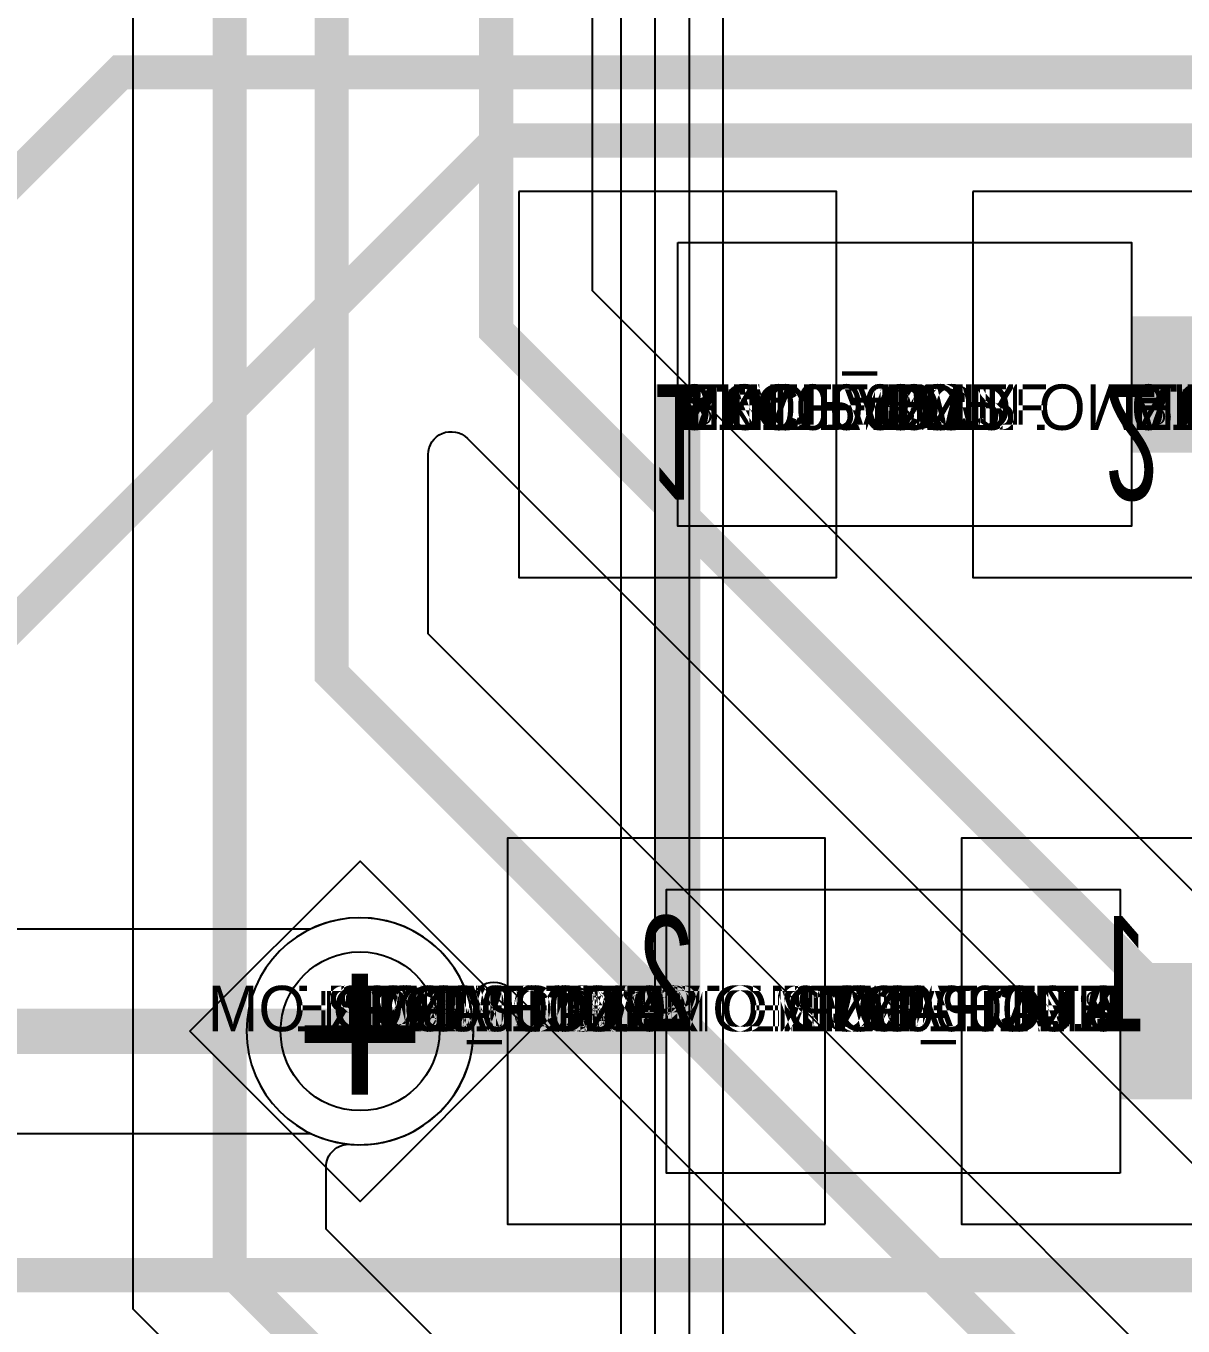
# Model space of a CAD drawing. Extents: x 0 to 323, y 0 to 320.
# Drawn here: x 59.38 to 64.48, y 41.6 to 47.33 of the extents above; entities that cross this region are included whole.
import ezdxf
from ezdxf.enums import TextEntityAlignment as Align

# ---------------------------------------------------------------- set-up
doc = ezdxf.new("R2010")
doc.units = 0
doc.header["$MEASUREMENT"] = 0
doc.layers.get('0').update_dxf_attribs({"linetype": 'CONTINUOUS'})
for name, color, linetype in [('CDN_FIGURES', 7, 'CONTINUOUS'), ('ETCH_BOTTOM', 7, 'CONTINUOUS'), ('ETCH_GND', 3, 'CONTINUOUS'), ('ETCH_INT1', 4, 'CONTINUOUS'), ('ETCH_INT2', 5, 'CONTINUOUS'), ('ETCH_PWR', 6, 'CONTINUOUS'), ('ETCH_TOP', 2, 'CONTINUOUS'), ('MANUFACTURING_NCLEGEND-1-6', 8, 'CONTINUOUS'), ('PACKAGE_GEOMETRY_ASSEMBLY_TOP', 11, 'CONTINUOUS'), ('PACKAGE_GEOMETRY_PIN_NUMBER', 9, 'CONTINUOUS')]:
    doc.layers.add(name, color=color, linetype=linetype)

# ---------------------------------------------------------------- blocks, each defined once
blk = doc.blocks.new('PAD_INFO')
for tag in ['SHAPE_TYPE', 'PAD_HEIGHT', 'PAD_LAYER', 'PAD_TYPE', 'PAD_WIDTH']:
    blk.add_attdef(tag, (0, 0), '', height=0.2)
at = {"flags": 2}
blk.add_attdef('CDN_TYPE', (0, 0), '', height=0.2, dxfattribs=at)
blk = doc.blocks.new('DRILL_INFO')
at = {"flags": 2}
blk.add_attdef('CDN_TYPE', (0, 0), '', height=0.2, dxfattribs=at)
for tag in ['FSHAPE', 'FCHAR', 'DRILL_HEIGHT', 'DIAMETER', 'PLATED', 'DRILL_WIDTH']:
    blk.add_attdef(tag, (0, 0), '', height=0.2)
blk = doc.blocks.new('VIA0700X0300')
at = {"layer": 'ETCH_BOTTOM'}
blk.add_circle((0, 0), 0.35, dxfattribs=at)
at = {"layer": 'ETCH_GND'}
blk.add_circle((0, 0), 0.35, dxfattribs=at)
at = {"layer": 'ETCH_INT1'}
blk.add_circle((0, 0), 0.35, dxfattribs=at)
at = {"layer": 'ETCH_INT2'}
blk.add_circle((0, 0), 0.35, dxfattribs=at)
at = {"layer": 'ETCH_PWR'}
blk.add_circle((0, 0), 0.35, dxfattribs=at)
at = {"layer": 'ETCH_TOP'}
blk.add_circle((0, 0), 0.35, dxfattribs=at)
ref = blk.add_blockref('PAD_INFO', (0, 0))
ref.add_attrib('PAD_LAYER', 'ETCH_TOP', (0, 0), dxfattribs={"height": 0.2})
ref.add_attrib('SHAPE_TYPE', 'NULL', (0, 0), dxfattribs={"height": 0.2})
ref.add_attrib('PAD_TYPE', 'ANTIPAD', (0, 0), dxfattribs={"height": 0.2})
ref.add_attrib('PAD_WIDTH', '0.000000', (0, 0), dxfattribs={"height": 0.2})
ref.add_attrib('PAD_HEIGHT', '0.000000', (0, 0), dxfattribs={"height": 0.2})
ref = blk.add_blockref('PAD_INFO', (0, 0))
ref.add_attrib('PAD_LAYER', 'ETCH_GND', (0, 0), dxfattribs={"height": 0.2})
ref.add_attrib('SHAPE_TYPE', 'NULL', (0, 0), dxfattribs={"height": 0.2})
ref.add_attrib('PAD_TYPE', 'ANTIPAD', (0, 0), dxfattribs={"height": 0.2})
ref.add_attrib('PAD_WIDTH', '0.000000', (0, 0), dxfattribs={"height": 0.2})
ref.add_attrib('PAD_HEIGHT', '0.000000', (0, 0), dxfattribs={"height": 0.2})
ref = blk.add_blockref('PAD_INFO', (0, 0))
ref.add_attrib('PAD_LAYER', 'ETCH_INT1', (0, 0), dxfattribs={"height": 0.2})
ref.add_attrib('SHAPE_TYPE', 'NULL', (0, 0), dxfattribs={"height": 0.2})
ref.add_attrib('PAD_TYPE', 'ANTIPAD', (0, 0), dxfattribs={"height": 0.2})
ref.add_attrib('PAD_WIDTH', '0.000000', (0, 0), dxfattribs={"height": 0.2})
ref.add_attrib('PAD_HEIGHT', '0.000000', (0, 0), dxfattribs={"height": 0.2})
ref = blk.add_blockref('PAD_INFO', (0, 0))
ref.add_attrib('PAD_LAYER', 'ETCH_INT2', (0, 0), dxfattribs={"height": 0.2})
ref.add_attrib('SHAPE_TYPE', 'NULL', (0, 0), dxfattribs={"height": 0.2})
ref.add_attrib('PAD_TYPE', 'ANTIPAD', (0, 0), dxfattribs={"height": 0.2})
ref.add_attrib('PAD_WIDTH', '0.000000', (0, 0), dxfattribs={"height": 0.2})
ref.add_attrib('PAD_HEIGHT', '0.000000', (0, 0), dxfattribs={"height": 0.2})
ref = blk.add_blockref('PAD_INFO', (0, 0))
ref.add_attrib('PAD_LAYER', 'ETCH_PWR', (0, 0), dxfattribs={"height": 0.2})
ref.add_attrib('SHAPE_TYPE', 'NULL', (0, 0), dxfattribs={"height": 0.2})
ref.add_attrib('PAD_TYPE', 'ANTIPAD', (0, 0), dxfattribs={"height": 0.2})
ref.add_attrib('PAD_WIDTH', '0.000000', (0, 0), dxfattribs={"height": 0.2})
ref.add_attrib('PAD_HEIGHT', '0.000000', (0, 0), dxfattribs={"height": 0.2})
ref = blk.add_blockref('PAD_INFO', (0, 0))
ref.add_attrib('PAD_LAYER', 'ETCH_BOTTOM', (0, 0), dxfattribs={"height": 0.2})
ref.add_attrib('SHAPE_TYPE', 'NULL', (0, 0), dxfattribs={"height": 0.2})
ref.add_attrib('PAD_TYPE', 'ANTIPAD', (0, 0), dxfattribs={"height": 0.2})
ref.add_attrib('PAD_WIDTH', '0.000000', (0, 0), dxfattribs={"height": 0.2})
ref.add_attrib('PAD_HEIGHT', '0.000000', (0, 0), dxfattribs={"height": 0.2})
ref = blk.add_blockref('PAD_INFO', (0, 0))
ref.add_attrib('PAD_LAYER', 'ETCH_TOP', (0, 0), dxfattribs={"height": 0.2})
ref.add_attrib('SHAPE_TYPE', 'NULL', (0, 0), dxfattribs={"height": 0.2})
ref.add_attrib('PAD_TYPE', 'THERMAL', (0, 0), dxfattribs={"height": 0.2})
ref.add_attrib('PAD_WIDTH', '0.000000', (0, 0), dxfattribs={"height": 0.2})
ref.add_attrib('PAD_HEIGHT', '0.000000', (0, 0), dxfattribs={"height": 0.2})
ref = blk.add_blockref('PAD_INFO', (0, 0))
ref.add_attrib('PAD_LAYER', 'ETCH_GND', (0, 0), dxfattribs={"height": 0.2})
ref.add_attrib('SHAPE_TYPE', 'NULL', (0, 0), dxfattribs={"height": 0.2})
ref.add_attrib('PAD_TYPE', 'THERMAL', (0, 0), dxfattribs={"height": 0.2})
ref.add_attrib('PAD_WIDTH', '0.000000', (0, 0), dxfattribs={"height": 0.2})
ref.add_attrib('PAD_HEIGHT', '0.000000', (0, 0), dxfattribs={"height": 0.2})
ref = blk.add_blockref('PAD_INFO', (0, 0))
ref.add_attrib('PAD_LAYER', 'ETCH_INT1', (0, 0), dxfattribs={"height": 0.2})
ref.add_attrib('SHAPE_TYPE', 'NULL', (0, 0), dxfattribs={"height": 0.2})
ref.add_attrib('PAD_TYPE', 'THERMAL', (0, 0), dxfattribs={"height": 0.2})
ref.add_attrib('PAD_WIDTH', '0.000000', (0, 0), dxfattribs={"height": 0.2})
ref.add_attrib('PAD_HEIGHT', '0.000000', (0, 0), dxfattribs={"height": 0.2})
ref = blk.add_blockref('PAD_INFO', (0, 0))
ref.add_attrib('PAD_LAYER', 'ETCH_INT2', (0, 0), dxfattribs={"height": 0.2})
ref.add_attrib('SHAPE_TYPE', 'NULL', (0, 0), dxfattribs={"height": 0.2})
ref.add_attrib('PAD_TYPE', 'THERMAL', (0, 0), dxfattribs={"height": 0.2})
ref.add_attrib('PAD_WIDTH', '0.000000', (0, 0), dxfattribs={"height": 0.2})
ref.add_attrib('PAD_HEIGHT', '0.000000', (0, 0), dxfattribs={"height": 0.2})
ref = blk.add_blockref('PAD_INFO', (0, 0))
ref.add_attrib('PAD_LAYER', 'ETCH_PWR', (0, 0), dxfattribs={"height": 0.2})
ref.add_attrib('SHAPE_TYPE', 'NULL', (0, 0), dxfattribs={"height": 0.2})
ref.add_attrib('PAD_TYPE', 'THERMAL', (0, 0), dxfattribs={"height": 0.2})
ref.add_attrib('PAD_WIDTH', '0.000000', (0, 0), dxfattribs={"height": 0.2})
ref.add_attrib('PAD_HEIGHT', '0.000000', (0, 0), dxfattribs={"height": 0.2})
ref = blk.add_blockref('PAD_INFO', (0, 0))
ref.add_attrib('PAD_LAYER', 'ETCH_BOTTOM', (0, 0), dxfattribs={"height": 0.2})
ref.add_attrib('SHAPE_TYPE', 'NULL', (0, 0), dxfattribs={"height": 0.2})
ref.add_attrib('PAD_TYPE', 'THERMAL', (0, 0), dxfattribs={"height": 0.2})
ref.add_attrib('PAD_WIDTH', '0.000000', (0, 0), dxfattribs={"height": 0.2})
ref.add_attrib('PAD_HEIGHT', '0.000000', (0, 0), dxfattribs={"height": 0.2})
ref = blk.add_blockref('PAD_INFO', (0, 0))
ref.add_attrib('PAD_LAYER', 'ETCH_TOP', (0, 0), dxfattribs={"height": 0.2})
ref.add_attrib('SHAPE_TYPE', 'CIRCLE', (0, 0), dxfattribs={"height": 0.2})
ref.add_attrib('PAD_TYPE', 'REGULAR', (0, 0), dxfattribs={"height": 0.2})
ref.add_attrib('PAD_WIDTH', '0.700000', (0, 0), dxfattribs={"height": 0.2})
ref.add_attrib('PAD_HEIGHT', '0.700000', (0, 0), dxfattribs={"height": 0.2})
ref = blk.add_blockref('PAD_INFO', (0, 0))
ref.add_attrib('PAD_LAYER', 'ETCH_GND', (0, 0), dxfattribs={"height": 0.2})
ref.add_attrib('SHAPE_TYPE', 'CIRCLE', (0, 0), dxfattribs={"height": 0.2})
ref.add_attrib('PAD_TYPE', 'REGULAR', (0, 0), dxfattribs={"height": 0.2})
ref.add_attrib('PAD_WIDTH', '0.700000', (0, 0), dxfattribs={"height": 0.2})
ref.add_attrib('PAD_HEIGHT', '0.700000', (0, 0), dxfattribs={"height": 0.2})
ref = blk.add_blockref('PAD_INFO', (0, 0))
ref.add_attrib('PAD_LAYER', 'ETCH_INT1', (0, 0), dxfattribs={"height": 0.2})
ref.add_attrib('SHAPE_TYPE', 'CIRCLE', (0, 0), dxfattribs={"height": 0.2})
ref.add_attrib('PAD_TYPE', 'REGULAR', (0, 0), dxfattribs={"height": 0.2})
ref.add_attrib('PAD_WIDTH', '0.700000', (0, 0), dxfattribs={"height": 0.2})
ref.add_attrib('PAD_HEIGHT', '0.700000', (0, 0), dxfattribs={"height": 0.2})
ref = blk.add_blockref('PAD_INFO', (0, 0))
ref.add_attrib('PAD_LAYER', 'ETCH_INT2', (0, 0), dxfattribs={"height": 0.2})
ref.add_attrib('SHAPE_TYPE', 'CIRCLE', (0, 0), dxfattribs={"height": 0.2})
ref.add_attrib('PAD_TYPE', 'REGULAR', (0, 0), dxfattribs={"height": 0.2})
ref.add_attrib('PAD_WIDTH', '0.700000', (0, 0), dxfattribs={"height": 0.2})
ref.add_attrib('PAD_HEIGHT', '0.700000', (0, 0), dxfattribs={"height": 0.2})
ref = blk.add_blockref('PAD_INFO', (0, 0))
ref.add_attrib('PAD_LAYER', 'ETCH_PWR', (0, 0), dxfattribs={"height": 0.2})
ref.add_attrib('SHAPE_TYPE', 'CIRCLE', (0, 0), dxfattribs={"height": 0.2})
ref.add_attrib('PAD_TYPE', 'REGULAR', (0, 0), dxfattribs={"height": 0.2})
ref.add_attrib('PAD_WIDTH', '0.700000', (0, 0), dxfattribs={"height": 0.2})
ref.add_attrib('PAD_HEIGHT', '0.700000', (0, 0), dxfattribs={"height": 0.2})
ref = blk.add_blockref('PAD_INFO', (0, 0))
ref.add_attrib('PAD_LAYER', 'ETCH_BOTTOM', (0, 0), dxfattribs={"height": 0.2})
ref.add_attrib('SHAPE_TYPE', 'CIRCLE', (0, 0), dxfattribs={"height": 0.2})
ref.add_attrib('PAD_TYPE', 'REGULAR', (0, 0), dxfattribs={"height": 0.2})
ref.add_attrib('PAD_WIDTH', '0.700000', (0, 0), dxfattribs={"height": 0.2})
ref.add_attrib('PAD_HEIGHT', '0.700000', (0, 0), dxfattribs={"height": 0.2})
ref = blk.add_blockref('DRILL_INFO', (0, 0))
ref.add_attrib('DIAMETER', '0.300000', (0, 0), dxfattribs={"height": 0.2})
ref.add_attrib('PLATED', 'PLATED', (0, 0), dxfattribs={"height": 0.2})
ref.add_attrib('FSHAPE', 'DIAMOND', (0, 0), dxfattribs={"height": 0.2})
ref.add_attrib('FCHAR', '+', (0, 0), dxfattribs={"height": 0.2})
ref.add_attrib('DRILL_WIDTH', '1.500000', (0, 0), dxfattribs={"height": 0.2})
ref.add_attrib('DRILL_HEIGHT', '1.500000', (0, 0), dxfattribs={"height": 0.2})
for tag in ['CDN_TYPE', 'PIN']:
    blk.add_attdef(tag, (0, 0), '', height=0.2)
at = {"flags": 2}
for tag in ['PSTKNAME', 'BBV']:
    blk.add_attdef(tag, (0, 0), '', height=0.2, dxfattribs=at)
blk = doc.blocks.new('FIGURE_DIAMOND')
at = {"layer": 'CDN_FIGURES'}
blk.add_lwpolyline([(-0.5, 0), (0, 0.5), (0.5, 0), (0, -0.5)], close=True, dxfattribs=at)
blk = doc.blocks.new('RC1400X1700TS')
at = {"layer": 'ETCH_TOP'}
blk.add_lwpolyline([(-0.7, -0.85), (-0.7, 0.85), (0.7, 0.85), (0.7, -0.85)], close=True, dxfattribs=at)
ref = blk.add_blockref('PAD_INFO', (0, 0))
ref.add_attrib('PAD_LAYER', 'ETCH_TOP', (0, 0), dxfattribs={"height": 0.2})
ref.add_attrib('SHAPE_TYPE', 'NULL', (0, 0), dxfattribs={"height": 0.2})
ref.add_attrib('PAD_TYPE', 'ANTIPAD', (0, 0), dxfattribs={"height": 0.2})
ref.add_attrib('PAD_WIDTH', '0.000000', (0, 0), dxfattribs={"height": 0.2})
ref.add_attrib('PAD_HEIGHT', '0.000000', (0, 0), dxfattribs={"height": 0.2})
ref = blk.add_blockref('PAD_INFO', (0, 0))
ref.add_attrib('PAD_LAYER', 'ETCH_GND', (0, 0), dxfattribs={"height": 0.2})
ref.add_attrib('SHAPE_TYPE', 'NULL', (0, 0), dxfattribs={"height": 0.2})
ref.add_attrib('PAD_TYPE', 'ANTIPAD', (0, 0), dxfattribs={"height": 0.2})
ref.add_attrib('PAD_WIDTH', '0.000000', (0, 0), dxfattribs={"height": 0.2})
ref.add_attrib('PAD_HEIGHT', '0.000000', (0, 0), dxfattribs={"height": 0.2})
ref = blk.add_blockref('PAD_INFO', (0, 0))
ref.add_attrib('PAD_LAYER', 'ETCH_INT1', (0, 0), dxfattribs={"height": 0.2})
ref.add_attrib('SHAPE_TYPE', 'NULL', (0, 0), dxfattribs={"height": 0.2})
ref.add_attrib('PAD_TYPE', 'ANTIPAD', (0, 0), dxfattribs={"height": 0.2})
ref.add_attrib('PAD_WIDTH', '0.000000', (0, 0), dxfattribs={"height": 0.2})
ref.add_attrib('PAD_HEIGHT', '0.000000', (0, 0), dxfattribs={"height": 0.2})
ref = blk.add_blockref('PAD_INFO', (0, 0))
ref.add_attrib('PAD_LAYER', 'ETCH_INT2', (0, 0), dxfattribs={"height": 0.2})
ref.add_attrib('SHAPE_TYPE', 'NULL', (0, 0), dxfattribs={"height": 0.2})
ref.add_attrib('PAD_TYPE', 'ANTIPAD', (0, 0), dxfattribs={"height": 0.2})
ref.add_attrib('PAD_WIDTH', '0.000000', (0, 0), dxfattribs={"height": 0.2})
ref.add_attrib('PAD_HEIGHT', '0.000000', (0, 0), dxfattribs={"height": 0.2})
ref = blk.add_blockref('PAD_INFO', (0, 0))
ref.add_attrib('PAD_LAYER', 'ETCH_PWR', (0, 0), dxfattribs={"height": 0.2})
ref.add_attrib('SHAPE_TYPE', 'NULL', (0, 0), dxfattribs={"height": 0.2})
ref.add_attrib('PAD_TYPE', 'ANTIPAD', (0, 0), dxfattribs={"height": 0.2})
ref.add_attrib('PAD_WIDTH', '0.000000', (0, 0), dxfattribs={"height": 0.2})
ref.add_attrib('PAD_HEIGHT', '0.000000', (0, 0), dxfattribs={"height": 0.2})
ref = blk.add_blockref('PAD_INFO', (0, 0))
ref.add_attrib('PAD_LAYER', 'ETCH_BOTTOM', (0, 0), dxfattribs={"height": 0.2})
ref.add_attrib('SHAPE_TYPE', 'NULL', (0, 0), dxfattribs={"height": 0.2})
ref.add_attrib('PAD_TYPE', 'ANTIPAD', (0, 0), dxfattribs={"height": 0.2})
ref.add_attrib('PAD_WIDTH', '0.000000', (0, 0), dxfattribs={"height": 0.2})
ref.add_attrib('PAD_HEIGHT', '0.000000', (0, 0), dxfattribs={"height": 0.2})
ref = blk.add_blockref('PAD_INFO', (0, 0))
ref.add_attrib('PAD_LAYER', 'ETCH_TOP', (0, 0), dxfattribs={"height": 0.2})
ref.add_attrib('SHAPE_TYPE', 'NULL', (0, 0), dxfattribs={"height": 0.2})
ref.add_attrib('PAD_TYPE', 'THERMAL', (0, 0), dxfattribs={"height": 0.2})
ref.add_attrib('PAD_WIDTH', '0.000000', (0, 0), dxfattribs={"height": 0.2})
ref.add_attrib('PAD_HEIGHT', '0.000000', (0, 0), dxfattribs={"height": 0.2})
ref = blk.add_blockref('PAD_INFO', (0, 0))
ref.add_attrib('PAD_LAYER', 'ETCH_GND', (0, 0), dxfattribs={"height": 0.2})
ref.add_attrib('SHAPE_TYPE', 'NULL', (0, 0), dxfattribs={"height": 0.2})
ref.add_attrib('PAD_TYPE', 'THERMAL', (0, 0), dxfattribs={"height": 0.2})
ref.add_attrib('PAD_WIDTH', '0.000000', (0, 0), dxfattribs={"height": 0.2})
ref.add_attrib('PAD_HEIGHT', '0.000000', (0, 0), dxfattribs={"height": 0.2})
ref = blk.add_blockref('PAD_INFO', (0, 0))
ref.add_attrib('PAD_LAYER', 'ETCH_INT1', (0, 0), dxfattribs={"height": 0.2})
ref.add_attrib('SHAPE_TYPE', 'NULL', (0, 0), dxfattribs={"height": 0.2})
ref.add_attrib('PAD_TYPE', 'THERMAL', (0, 0), dxfattribs={"height": 0.2})
ref.add_attrib('PAD_WIDTH', '0.000000', (0, 0), dxfattribs={"height": 0.2})
ref.add_attrib('PAD_HEIGHT', '0.000000', (0, 0), dxfattribs={"height": 0.2})
ref = blk.add_blockref('PAD_INFO', (0, 0))
ref.add_attrib('PAD_LAYER', 'ETCH_INT2', (0, 0), dxfattribs={"height": 0.2})
ref.add_attrib('SHAPE_TYPE', 'NULL', (0, 0), dxfattribs={"height": 0.2})
ref.add_attrib('PAD_TYPE', 'THERMAL', (0, 0), dxfattribs={"height": 0.2})
ref.add_attrib('PAD_WIDTH', '0.000000', (0, 0), dxfattribs={"height": 0.2})
ref.add_attrib('PAD_HEIGHT', '0.000000', (0, 0), dxfattribs={"height": 0.2})
ref = blk.add_blockref('PAD_INFO', (0, 0))
ref.add_attrib('PAD_LAYER', 'ETCH_PWR', (0, 0), dxfattribs={"height": 0.2})
ref.add_attrib('SHAPE_TYPE', 'NULL', (0, 0), dxfattribs={"height": 0.2})
ref.add_attrib('PAD_TYPE', 'THERMAL', (0, 0), dxfattribs={"height": 0.2})
ref.add_attrib('PAD_WIDTH', '0.000000', (0, 0), dxfattribs={"height": 0.2})
ref.add_attrib('PAD_HEIGHT', '0.000000', (0, 0), dxfattribs={"height": 0.2})
ref = blk.add_blockref('PAD_INFO', (0, 0))
ref.add_attrib('PAD_LAYER', 'ETCH_BOTTOM', (0, 0), dxfattribs={"height": 0.2})
ref.add_attrib('SHAPE_TYPE', 'NULL', (0, 0), dxfattribs={"height": 0.2})
ref.add_attrib('PAD_TYPE', 'THERMAL', (0, 0), dxfattribs={"height": 0.2})
ref.add_attrib('PAD_WIDTH', '0.000000', (0, 0), dxfattribs={"height": 0.2})
ref.add_attrib('PAD_HEIGHT', '0.000000', (0, 0), dxfattribs={"height": 0.2})
ref = blk.add_blockref('PAD_INFO', (0, 0))
ref.add_attrib('PAD_LAYER', 'ETCH_GND', (0, 0), dxfattribs={"height": 0.2})
ref.add_attrib('SHAPE_TYPE', 'NULL', (0, 0), dxfattribs={"height": 0.2})
ref.add_attrib('PAD_TYPE', 'REGULAR', (0, 0), dxfattribs={"height": 0.2})
ref.add_attrib('PAD_WIDTH', '0.000000', (0, 0), dxfattribs={"height": 0.2})
ref.add_attrib('PAD_HEIGHT', '0.000000', (0, 0), dxfattribs={"height": 0.2})
ref = blk.add_blockref('PAD_INFO', (0, 0))
ref.add_attrib('PAD_LAYER', 'ETCH_INT1', (0, 0), dxfattribs={"height": 0.2})
ref.add_attrib('SHAPE_TYPE', 'NULL', (0, 0), dxfattribs={"height": 0.2})
ref.add_attrib('PAD_TYPE', 'REGULAR', (0, 0), dxfattribs={"height": 0.2})
ref.add_attrib('PAD_WIDTH', '0.000000', (0, 0), dxfattribs={"height": 0.2})
ref.add_attrib('PAD_HEIGHT', '0.000000', (0, 0), dxfattribs={"height": 0.2})
ref = blk.add_blockref('PAD_INFO', (0, 0))
ref.add_attrib('PAD_LAYER', 'ETCH_INT2', (0, 0), dxfattribs={"height": 0.2})
ref.add_attrib('SHAPE_TYPE', 'NULL', (0, 0), dxfattribs={"height": 0.2})
ref.add_attrib('PAD_TYPE', 'REGULAR', (0, 0), dxfattribs={"height": 0.2})
ref.add_attrib('PAD_WIDTH', '0.000000', (0, 0), dxfattribs={"height": 0.2})
ref.add_attrib('PAD_HEIGHT', '0.000000', (0, 0), dxfattribs={"height": 0.2})
ref = blk.add_blockref('PAD_INFO', (0, 0))
ref.add_attrib('PAD_LAYER', 'ETCH_PWR', (0, 0), dxfattribs={"height": 0.2})
ref.add_attrib('SHAPE_TYPE', 'NULL', (0, 0), dxfattribs={"height": 0.2})
ref.add_attrib('PAD_TYPE', 'REGULAR', (0, 0), dxfattribs={"height": 0.2})
ref.add_attrib('PAD_WIDTH', '0.000000', (0, 0), dxfattribs={"height": 0.2})
ref.add_attrib('PAD_HEIGHT', '0.000000', (0, 0), dxfattribs={"height": 0.2})
ref = blk.add_blockref('PAD_INFO', (0, 0))
ref.add_attrib('PAD_LAYER', 'ETCH_BOTTOM', (0, 0), dxfattribs={"height": 0.2})
ref.add_attrib('SHAPE_TYPE', 'NULL', (0, 0), dxfattribs={"height": 0.2})
ref.add_attrib('PAD_TYPE', 'REGULAR', (0, 0), dxfattribs={"height": 0.2})
ref.add_attrib('PAD_WIDTH', '0.000000', (0, 0), dxfattribs={"height": 0.2})
ref.add_attrib('PAD_HEIGHT', '0.000000', (0, 0), dxfattribs={"height": 0.2})
ref = blk.add_blockref('DRILL_INFO', (0, 0))
ref.add_attrib('DIAMETER', '0.000000', (0, 0), dxfattribs={"height": 0.2})
ref.add_attrib('PLATED', 'PLATED', (0, 0), dxfattribs={"height": 0.2})
ref.add_attrib('FSHAPE', 'NULL', (0, 0), dxfattribs={"height": 0.2})
ref.add_attrib('DRILL_WIDTH', '0.000000', (0, 0), dxfattribs={"height": 0.2})
ref.add_attrib('DRILL_HEIGHT', '0.000000', (0, 0), dxfattribs={"height": 0.2})
ref = blk.add_blockref('PAD_INFO', (0, 0))
ref.add_attrib('PAD_LAYER', 'ETCH_TOP', (0, 0), dxfattribs={"height": 0.2})
ref.add_attrib('SHAPE_TYPE', 'RECTANGLE', (0, 0), dxfattribs={"height": 0.2})
ref.add_attrib('PAD_TYPE', 'REGULAR', (0, 0), dxfattribs={"height": 0.2})
ref.add_attrib('PAD_WIDTH', '1.400000', (0, 0), dxfattribs={"height": 0.2})
ref.add_attrib('PAD_HEIGHT', '1.700000', (0, 0), dxfattribs={"height": 0.2})
for tag in ['CDN_TYPE', 'PIN']:
    blk.add_attdef(tag, (0, 0), '', height=0.2)
at = {"flags": 2}
for tag in ['PSTKNAME', 'BBV']:
    blk.add_attdef(tag, (0, 0), '', height=0.2, dxfattribs=at)
blk = doc.blocks.new('F91')
at = {"layer": 'PACKAGE_GEOMETRY_ASSEMBLY_TOP'}
blk.add_lwpolyline([(0, -0.625), (2, -0.625), (2, 0.625), (0, 0.625)], close=True, dxfattribs=at)
at = {"layer": 'ETCH_TOP'}
ref = blk.add_blockref('RC1400X1700TS', (0, 0), dxfattribs=at)
ref.add_attrib('CDN_TYPE', 'PIN', (0, 0), dxfattribs={"height": 0.2})
ref.add_attrib('PIN', '1', (0, 0), dxfattribs={"height": 0.2})
ref = blk.add_blockref('RC1400X1700TS', (2, 0), dxfattribs=at)
ref.add_attrib('CDN_TYPE', 'PIN', (0, 0), dxfattribs={"height": 0.2})
ref.add_attrib('PIN', '2', (0, 0), dxfattribs={"height": 0.2})
at = {"flags": 2}
for tag in ['SYMBOL_TYPE', 'CDN_TYPE', 'REFDES']:
    blk.add_attdef(tag, (0, 0), '', height=0.2, dxfattribs=at)

msp = doc.modelspace()

# ---------------------------------------------------------------- linework, layer by layer
at = {"layer": 'ETCH_BOTTOM'}
for points in [[(34.405, 61.405, 0.15, 0.15, 0), (34.405, 59.4768, 0.15, 0.15, 0), (52.0568, 41.825, 0.15, 0.15, 0), (77.1617, 41.825, 0.15, 0.15, 0), (78.4617, 43.125, 0.15, 0.15, 0), (78.725, 43.125, 0.15, 0.15, 0), (80.1, 44.5, 0.15, 0.15, 0)], [(36.945, 61.405, 0.15, 0.15, 0), (36.945, 61.1418, 0.15, 0.15, 0), (52.3118, 45.775, 0.15, 0.15, 0), (58.4432, 45.775, 0.15, 0.15, 0), (59.7932, 47.125, 0.15, 0.15, 0), (70.9203, 47.125, 0.15, 0.15, 0), (71.2703, 46.775, 0.15, 0.15, 0), (76, 46.775, 0.15, 0.15, 0), (77, 45.775, 0.15, 0.15, 0), (79.6617, 45.775, 0.15, 0.15, 0), (80.0617, 45.375, 0.15, 0.15, 0), (80.5383, 45.375, 0.15, 0.15, 0), (80.6133, 45.45, 0.15, 0.15, 0), (82.05, 45.45, 0.15, 0.15, 0)], [(79.1, 44.95, 0.15, 0.15, 0), (78.725, 45.325, 0.15, 0.15, 0), (76.1, 45.325, 0.15, 0.15, 0), (74.95, 46.475, 0.15, 0.15, 0), (71.146, 46.475, 0.15, 0.15, 0), (70.796, 46.825, 0.15, 0.15, 0), (61.4568, 46.825, 0.15, 0.15, 0), (58.6568, 44.025, 0.15, 0.15, 0), (56.7568, 44.025, 0.15, 0.15, 0), (56.5818, 44.2, 0.15, 0.15, 0), (51.4318, 44.2, 0.15, 0.15, 0), (35.675, 59.9568, 0.15, 0.15, 0), (35.675, 60.675, 0.15, 0.15, 0)], [(64.25, 45.75, 0.6, 0.6, 0), (65.6, 45.75, 0.6, 0.6, 0)], [(62.25, 45.75, 0.2, 0.2, 0), (62.25, 42.95, 0.2, 0.2, 0), (62.2, 42.9, 0.2, 0.2, 0)], [(64.2, 42.9, 0.6, 0.6, 0), (65.35, 42.9, 0.6, 0.6, 0)], [(62.2, 42.9, 0.2, 0.2, 0), (60.85, 42.9, 0.2, 0.2, 0)]]:
    msp.add_lwpolyline(points, format="xyseb", dxfattribs=at)
at = {"layer": 'ETCH_GND'}
msp.add_lwpolyline([(61.3501, 42.9, 1), (60.3499, 42.9, 1)], format="xyb", close=True, dxfattribs=at)
at = {"layer": 'ETCH_INT1'}
for points in [[(78.2815, 47.9), (70.75, 47.9), (65.95, 43.1), (65.95, 42.8899), (65.8522, 42.8899), (65.8487, 42.9369, 5.937121), (65.7645, 42.6203, -0.739728), (65.95, 42.5635), (65.95, 35.7), (62.45, 35.7), (62.45, 54.3635, -0.739728), (62.6355, 54.4203, 3.269726), (62.6355, 54.9797, -0.739728), (62.45, 55.0365), (62.45, 55.1), (59.6, 57.95), (58.35, 57.95), (58.35, 60.6), (57.25, 61.7), (55.85, 61.7), (55.6, 61.45), (55.6, 57.95), (52.85, 57.95), (52.85, 64.9406)], [(62, 54.6), (62, 39.4316, -0.529074), (61.8614, 39.3373, 1.46903), (61.8614, 38.4067, -0.529074), (62, 38.3124), (62, 35.4), (66.85, 35.4), (66.85, 38.4208, -0.532478), (66.9896, 38.5147, 1.486168), (66.9896, 39.4413, -0.532478), (66.85, 39.5352), (66.85, 42.5), (71.9, 47.55)]]:
    msp.add_lwpolyline(points, format="xyb", dxfattribs=at)
msp.add_lwpolyline([(62.1501, 35.5501), (62.1501, 54.6622), (59.2122, 57.6001), (58.4001, 57.6001), (58.4001, 57.7999), (59.5378, 57.7999), (62.2999, 55.0378), (62.2999, 35.5501)], close=True, dxfattribs=at)
msp.add_lwpolyline([(61.3501, 42.9, 1), (60.3499, 42.9, 1)], format="xyb", close=True, dxfattribs=at)
at = {"layer": 'ETCH_INT2'}
for points, format in [([(63.15, 70.5, 0.15, 0.15, 0), (62.2868, 70.5, 0.15, 0.15, 0), (60.103, 68.3162, 0.15, 0.15, 0), (60.103, 55.3103, 0.15, 0.15, 0), (60.425, 54.9883, 0.15, 0.15, 0), (60.425, 53.1117, 0.15, 0.15, 0), (60.275, 52.9617, 0.15, 0.15, 0), (60.275, 41.8519, 0.15, 0.15, 0), (92.691, 9.4358, 0.15, 0.15, 0), (93.0278, 9.099, 0.15, 0.15, 0), (93.8377, 9.099, 0.15, 0.15, 0), (98.7868, 4.15, 0.15, 0.15, 0), (107.45, 4.15, 0.15, 0.15, 0)], "xyseb"), ([(106.35, 5.05, 0.15, 0.15, 0), (99.6019, 5.05, 0.15, 0.15, 0), (98.0808, 6.571, 0.15, 0.15, 0), (97.0467, 7.6051, 0.15, 0.15, 0), (89.075, 15.5769, 0.15, 0.15, 0), (89.075, 16.125, 0.15, 0.15, 0), (60.725, 44.475, 0.15, 0.15, 0), (60.725, 55.1126, 0.15, 0.15, 0), (60.525, 55.3126, 0.15, 0.15, 0), (60.525, 65.175, 0.15, 0.15, 0), (62.2, 66.85, 0.15, 0.15, 0), (62.2, 69.6, 0.15, 0.15, 0)], "xyseb"), ([(98.521, 10.911, 0.15, 0.15, 0), (97.589, 10.911, 0.15, 0.15, 0), (87.4969, 21.0031, 0.15, 0.15, 0), (74.0618, 33.575, 0.15, 0.15, 0), (73.8618, 33.575, 0.15, 0.15, 0), (61.45, 45.9868, 0.15, 0.15, 0), (61.45, 62, 0.15, 0.15, 0), (61.1, 62.35, 0.15, 0.15, 0)], "xyseb"), ([(92.8517, 8.6739), (59.8499, 41.6758), (59.8499, 51.0204, 0.668179), (59.6768, 51.0921), (59.2386, 50.6539), (57.3053, 50.6539, 0.668179), (57.2336, 50.4808), (59.1751, 48.5393), (59.1751, 34.413), (60.6411, 32.947), (64.786, 32.947), (64.786, 28.802)], "xyb")]:
    msp.add_lwpolyline(points, format=format, dxfattribs=at)
for points in [[(91.5195, 17.7766, -0.526334), (91.3551, 17.7461), (87.7925, 21.3087), (74.2297, 34.0001), (74.0379, 34.0001), (73.2061, 34.8319, -0.622285), (73.2647, 35.0041, 2.030775), (72.7041, 35.5647, -0.622285), (72.5319, 35.5061), (65.6679, 42.3701, -0.437934), (65.6739, 42.519, 1.08428), (64.969, 43.2239, -0.437934), (64.8201, 43.2179), (61.8751, 46.1629), (61.8751, 58.9789, -0.668179), (62.0482, 59.0506), (69.1529, 51.9459), (69.1529, 40.9327), (91.8669, 18.2187, -0.562554), (91.8258, 18.0503, 0.214832), (91.5195, 17.7766)], [(66.7476, 39.2326, -0.489708), (66.5886, 39.2126), (61.1501, 44.6511), (61.1501, 45.4407, -0.668179), (61.3232, 45.5124), (67.1876, 39.648, -0.631313), (67.1264, 39.4754, 0.23764), (66.7476, 39.2326)], [(98.9629, 4.5751), (94.0138, 9.5241), (93.8655, 9.5241, -0.438145), (93.7645, 9.6337, 0.72823), (92.885, 9.9979, -0.437934), (92.7361, 9.9919), (60.7001, 42.028), (60.7001, 42.3005, -0.438145), (60.8097, 42.4015, 0.496633), (61.3409, 42.9956, -0.740183), (61.5121, 43.0867), (88.6499, 15.9489), (88.6499, 15.4008), (99.3025, 4.7482, -0.668179), (99.2308, 4.5751)]]:
    msp.add_lwpolyline(points, format="xyb", close=True, dxfattribs=at)
at = {"layer": 'ETCH_PWR'}
msp.add_lwpolyline([(61.3501, 42.9, 1), (60.3499, 42.9, 1)], format="xyb", close=True, dxfattribs=at)
at = {"layer": 'ETCH_TOP'}
for points, format in [([(58.2378, 42.4499), (60.6318, 42.4499), (60.6418, 42.4453, 1.557729), (60.6418, 43.3547), (60.6318, 43.3501), (57.865, 43.3501)], "xyb"), ([(60.85, 42.9, 0.2, 0.2, 0), (58.0514, 42.9, 0.2, 0.2, 0), (56.1054, 40.954, 0.2, 0.2, 0), (54.928, 40.954, 0.2, 0.2, 0)], "xyseb")]:
    msp.add_lwpolyline(points, format=format, dxfattribs=at)

# ---------------------------------------------------------------- block references
at = {"xscale": -1, "rotation": 180}
msp.add_blockref('F91', (62.25, 45.75), dxfattribs=at)
at = {"xscale": -1}
msp.add_blockref('F91', (64.2, 42.9), dxfattribs=at)
at = {"layer": 'ETCH_TOP'}
msp.add_blockref('VIA0700X0300', (60.85, 42.9), dxfattribs=at)
at = {"layer": 'MANUFACTURING_NCLEGEND-1-6', "xscale": 1.5, "yscale": 1.5}
msp.add_blockref('FIGURE_DIAMOND', (60.85, 42.9), dxfattribs=at)

# ---------------------------------------------------------------- texts
at = {"layer": 'MANUFACTURING_NCLEGEND-1-6'}
msp.add_text('+', height=0.75, dxfattribs=at).set_placement((60.85, 42.9), align=Align.MIDDLE_CENTER)
at = {"layer": 'PACKAGE_GEOMETRY_PIN_NUMBER', "text_generation_flag": 2, "width": 0.649606}
for s, p in [('1', (62.25, 45.75)), ('2', (64.25, 45.75))]:
    msp.add_text(s, height=0.508, rotation=180, dxfattribs=at).set_placement(p, align=Align.CENTER)
for s, p in [('2', (62.2, 42.9)), ('1', (64.2, 42.9))]:
    msp.add_text(s, height=0.508, dxfattribs=at).set_placement(p, align=Align.CENTER)

doc.saveas('drawing.dxf')
